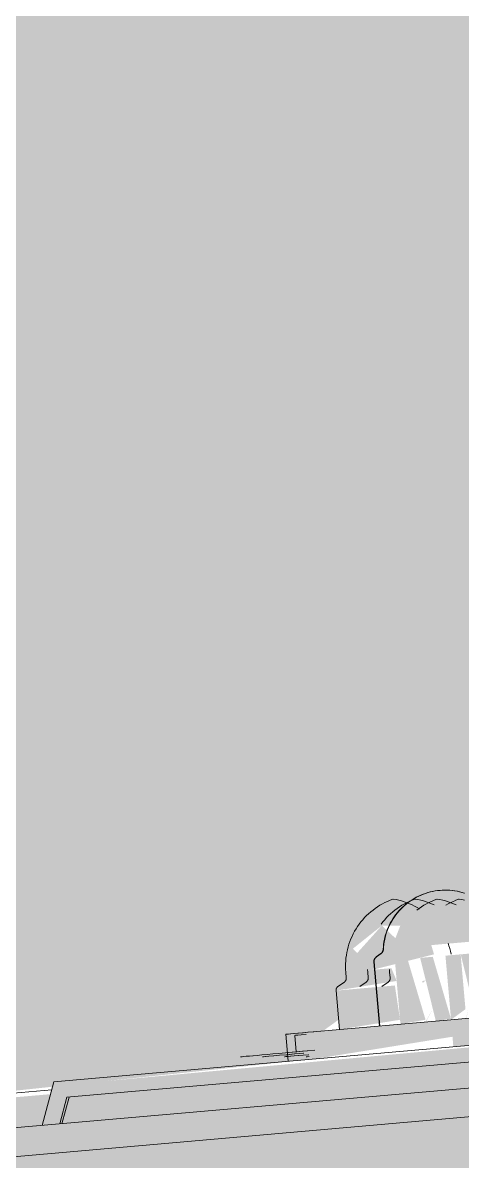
# Model space of a CAD drawing. Header units: metres. Extents: x -4613 to -4328, y -1 to 30.
# Drawn here: x -4376.3122 to -4376.2328, y 16.8244 to 17.0304 of the extents above; entities that cross this region are included whole.
import ezdxf

# ---------------------------------------------------------------- set-up
doc = ezdxf.new("R2010")
doc.units = ezdxf.units.M
doc.layers.add('A-ROOF', color=132, linetype='Continuous', lineweight=5)
doc.layers.add('Q-SPCQ', color=91, linetype='Continuous', lineweight=5)

# ---------------------------------------------------------------- blocks, each defined once
blk = doc.blocks.new('Static Line_Sayfa_Metal Deck_Pan Mount - Up to 15 _ pitch - Max 2 Users-1847625-NORTH EAST')
at = {"layer": 'Q-SPCQ'}
for points in [[(4322.84807, 16.8629), (4322.85767, 16.86374), (4322.85706, 16.87067), (4322.85009, 16.8681)], [(4322.85767, 16.86374), (4322.86727, 16.86458), (4322.86381, 16.8689), (4322.85706, 16.87067)], [(4322.84465, 16.85906), (4322.85578, 16.86187), (4322.85529, 16.86353), (4322.8488, 16.86477), (4322.84635, 16.86707), (4322.84168, 16.86187), (4322.84258, 16.86102)], [(4322.78492, 16.83091), (4322.7881, 16.83119), (4322.79042, 16.83611), (4322.93, 16.84696), (4322.93182, 16.84377), (4322.93426, 16.84495), (4322.93123, 16.85144), (4322.78683, 16.83805)], [(4322.85928, 16.84515), (4322.88119, 16.84706), (4322.88077, 16.85194), (4322.85885, 16.85003), (4322.85912, 16.84696)], [(4322.83437, 16.84297), (4322.85912, 16.84696), (4322.85885, 16.85003), (4322.83394, 16.84785)], [(4322.85429, 16.84963), (4322.85429, 16.8501), (4322.85427, 16.84979)]]:
    blk.add_hatch(color=256, dxfattribs=at).paths.add_polyline_path(points)
h = blk.add_hatch(color=256, dxfattribs=at)
h.paths.add_polyline_path([(4322.85887, 16.85003), (4322.86147, 16.85194), (4322.8606, 16.86186), (4322.85785, 16.86162), (4322.85885, 16.8502)])
h.paths.add_polyline_path([(4322.86345, 16.85043), (4322.86793, 16.85194), (4322.86701, 16.86242), (4322.8606, 16.86186), (4322.86307, 16.85194)])
h = blk.add_hatch(color=256, dxfattribs=at)
h.paths.add_polyline_path([(4322.84971, 16.84923), (4322.85425, 16.85003), (4322.85098, 16.86102), (4322.8487, 16.86082), (4322.84964, 16.85003)])
h.paths.add_polyline_path([(4322.85611, 16.84979), (4322.85885, 16.8502), (4322.85556, 16.86142), (4322.85327, 16.86122), (4322.85606, 16.85003)])
h = blk.add_hatch(color=256, dxfattribs=at)
h.paths.add_polyline_path([(4322.83868, 16.84826), (4322.84964, 16.85003), (4322.8487, 16.85623), (4322.83806, 16.8553), (4322.83867, 16.84827)])
h.paths.add_polyline_path([(4322.85433, 16.84963), (4322.85556, 16.85201), (4322.85432, 16.84979)])
h.paths.add_polyline_path([(4322.86166, 16.85027), (4322.86194, 16.85194), (4322.86164, 16.85043)])
h = blk.add_hatch(color=256, dxfattribs=at)
h.paths.add_polyline_path([(4322.7518, 16.82802), (4322.78492, 16.83091), (4322.78643, 16.83657), (4322.75132, 16.8335)])
h.paths.add_polyline_path([(4322.7881, 16.83119), (4322.93151, 16.84374), (4322.92706, 16.84806), (4322.78939, 16.83602)])
h.paths.add_polyline_path([(4322.93469, 16.84402), (4322.95091, 16.84696), (4322.94864, 16.85076), (4322.93271, 16.84827), (4322.93426, 16.84495)])
for p, q in [((4322.84618, 16.86201), (4322.84532, 16.86139)), ((4322.84622, 16.86201), (4322.84536, 16.86139)), ((4322.84491, 16.86049), (4322.84592, 16.8489)), ((4322.84495, 16.86049), (4322.84596, 16.8489)), ((4322.83982, 16.85863), (4322.83991, 16.85761)), ((4322.84379, 16.85863), (4322.84376, 16.85914)), ((4322.84379, 16.85863), (4322.84388, 16.85761)), ((4322.84776, 16.85863), (4322.84773, 16.85914)), ((4322.84776, 16.85863), (4322.84785, 16.85761)), ((4322.83957, 16.85686), (4322.83841, 16.85605)), ((4322.84353, 16.85686), (4322.84238, 16.85605)), ((4322.8475, 16.85686), (4322.84635, 16.85605)), ((4322.83806, 16.8553), (4322.83868, 16.84826)), ((4322.93123, 16.85144), (4322.78704, 16.83883)), ((4322.85885, 16.85003), (4322.88077, 16.85194)), ((4322.83394, 16.84785), (4322.85885, 16.85003)), ((4322.78939, 16.83602), (4322.9294, 16.84827)), ((4322.82897, 16.84741), (4322.82939, 16.84253)), ((4322.82901, 16.84741), (4322.82897, 16.84741)), ((4322.82905, 16.84741), (4322.82901, 16.84741)), ((4322.83061, 16.8472), (4322.83087, 16.84422)), ((4322.8208, 16.84333), (4322.82077, 16.84333)), ((4322.82477, 16.84333), (4322.82474, 16.84333)), ((4322.82874, 16.84333), (4322.82871, 16.84333)), ((4322.83271, 16.84333), (4322.83267, 16.84333)), ((4322.78664, 16.83734), (4322.75126, 16.83424)), ((4322.78704, 16.83883), (4322.78492, 16.83091)), ((4322.7881, 16.83119), (4322.78939, 16.83602)), ((4322.78977, 16.83602), (4322.78849, 16.83123))]:
    blk.add_line(p, q, dxfattribs=at)
at = {"layer": 'Q-SPCQ', "flags": 128}
for points in [[(4322.84659, 16.86277), (4322.84662, 16.86322), (4322.84667, 16.86367), (4322.84673, 16.86411), (4322.84681, 16.86455), (4322.84691, 16.86499), (4322.84703, 16.86542), (4322.84717, 16.86585), (4322.84732, 16.86627), (4322.84749, 16.86669), (4322.84768, 16.8671), (4322.84788, 16.8675), (4322.8481, 16.86789), (4322.84833, 16.86828), (4322.84858, 16.86865), (4322.84884, 16.86902), (4322.84912, 16.86937), (4322.84941, 16.86971), (4322.84972, 16.87004), (4322.85003, 16.87036), (4322.85036, 16.87066), (4322.85071, 16.87095), (4322.85106, 16.87123), (4322.85142, 16.87149), (4322.8518, 16.87174), (4322.85218, 16.87197), (4322.85258, 16.87219), (4322.85298, 16.87239), (4322.85339, 16.87257), (4322.8538, 16.87274), (4322.85423, 16.87289), (4322.85466, 16.87303), (4322.85509, 16.87315), (4322.85553, 16.87325), (4322.85597, 16.87333), (4322.85641, 16.87339), (4322.85683, 16.87344)], [(4322.84663, 16.86277), (4322.84666, 16.86322), (4322.84671, 16.86367), (4322.84677, 16.86411), (4322.84686, 16.86455), (4322.84696, 16.86499), (4322.84707, 16.86542), (4322.84721, 16.86585), (4322.84736, 16.86627), (4322.84753, 16.86669), (4322.84772, 16.8671), (4322.84792, 16.8675), (4322.84814, 16.86789), (4322.84837, 16.86828), (4322.84862, 16.86865), (4322.84888, 16.86902), (4322.84916, 16.86937), (4322.84945, 16.86971), (4322.84976, 16.87004), (4322.85008, 16.87036), (4322.85041, 16.87066), (4322.85075, 16.87095), (4322.8511, 16.87123), (4322.85147, 16.87149), (4322.85184, 16.87174), (4322.85223, 16.87197), (4322.85262, 16.87219), (4322.85302, 16.87239), (4322.85343, 16.87257), (4322.85385, 16.87274), (4322.85427, 16.87289), (4322.8547, 16.87303), (4322.85513, 16.87315), (4322.85557, 16.87325), (4322.85601, 16.87333), (4322.85645, 16.87339), (4322.85687, 16.87344)], [(4322.85683, 16.87344), (4322.85727, 16.87347), (4322.85772, 16.87348), (4322.85817, 16.87347), (4322.85862, 16.87345), (4322.85907, 16.87341), (4322.85951, 16.87335), (4322.85996, 16.87327), (4322.86039, 16.87318), (4322.86083, 16.87306), (4322.86126, 16.87293)], [(4322.85687, 16.87344), (4322.85732, 16.87347), (4322.85776, 16.87348), (4322.85821, 16.87347), (4322.85866, 16.87345), (4322.85911, 16.87341), (4322.85955, 16.87335), (4322.86, 16.87327), (4322.86044, 16.87318), (4322.86087, 16.87306), (4322.8613, 16.87293)], [(4322.83982, 16.85863), (4322.83979, 16.85914), (4322.83978, 16.85966), (4322.83978, 16.86017), (4322.83981, 16.86068), (4322.83986, 16.86119), (4322.83993, 16.8617), (4322.84001, 16.8622), (4322.84012, 16.8627), (4322.84025, 16.8632), (4322.8404, 16.86369), (4322.84056, 16.86417), (4322.84075, 16.86465), (4322.84096, 16.86512), (4322.84118, 16.86558), (4322.84142, 16.86603), (4322.84168, 16.86647), (4322.84196, 16.8669), (4322.84225, 16.86732), (4322.84256, 16.86772), (4322.84289, 16.86812), (4322.84323, 16.8685), (4322.84359, 16.86886), (4322.84396, 16.86922), (4322.84435, 16.86955), (4322.84475, 16.86987), (4322.84516, 16.87018), (4322.84558, 16.87047), (4322.84601, 16.87074), (4322.84646, 16.87099), (4322.84691, 16.87123), (4322.84738, 16.87144), (4322.84785, 16.87164), (4322.84833, 16.87182), (4322.84841, 16.87185)], [(4322.84622, 16.86732), (4322.84653, 16.86772), (4322.84686, 16.86812), (4322.8472, 16.8685), (4322.84756, 16.86886), (4322.84793, 16.86922), (4322.84832, 16.86955), (4322.84871, 16.86987), (4322.84913, 16.87018), (4322.84955, 16.87047), (4322.84998, 16.87074), (4322.85043, 16.87099), (4322.85088, 16.87123), (4322.85135, 16.87144), (4322.85182, 16.87164), (4322.8523, 16.87182), (4322.85237, 16.87185)], [(4322.84841, 16.87185), (4322.84891, 16.87176), (4322.84941, 16.87165), (4322.8499, 16.87152), (4322.85039, 16.87137), (4322.85088, 16.8712), (4322.85135, 16.87101), (4322.85182, 16.8708), (4322.85228, 16.87058), (4322.85273, 16.87033), (4322.85317, 16.87007)], [(4322.85237, 16.87185), (4322.85288, 16.87176), (4322.85338, 16.87165), (4322.85387, 16.87152), (4322.85436, 16.87137), (4322.85485, 16.8712), (4322.85532, 16.87101), (4322.85579, 16.8708)], [(4322.85268, 16.86987), (4322.85309, 16.87018), (4322.85352, 16.87047), (4322.85395, 16.87074), (4322.8544, 16.87099), (4322.85485, 16.87123), (4322.85531, 16.87144), (4322.85579, 16.87164), (4322.85627, 16.87182), (4322.85634, 16.87185)], [(4322.85634, 16.87185), (4322.85685, 16.87176), (4322.85735, 16.87165), (4322.85784, 16.87152), (4322.85833, 16.87137), (4322.85881, 16.8712), (4322.85929, 16.87101), (4322.85976, 16.8708)], [(4322.85792, 16.87074), (4322.85836, 16.87099), (4322.85882, 16.87123), (4322.85928, 16.87144), (4322.85975, 16.87164), (4322.86023, 16.87182), (4322.86031, 16.87185)], [(4322.86031, 16.87185), (4322.86082, 16.87176), (4322.86132, 16.87165)], [(4322.85832, 16.86388), (4322.85849, 16.8634), (4322.85865, 16.86291), (4322.85879, 16.86242), (4322.85891, 16.86192)], [(4322.84618, 16.86201), (4322.84621, 16.86203), (4322.84624, 16.86206), (4322.84627, 16.86209), (4322.8463, 16.86211), (4322.84633, 16.86214), (4322.84635, 16.86217), (4322.84638, 16.8622), (4322.8464, 16.86224), (4322.84642, 16.86227), (4322.84645, 16.8623), (4322.84646, 16.86234), (4322.84648, 16.86237), (4322.8465, 16.86241), (4322.84652, 16.86245), (4322.84653, 16.86248), (4322.84654, 16.86252), (4322.84655, 16.86256), (4322.84656, 16.8626), (4322.84657, 16.86264), (4322.84658, 16.86268), (4322.84658, 16.86272), (4322.84659, 16.86276), (4322.84659, 16.86277)], [(4322.84622, 16.86201), (4322.84625, 16.86203), (4322.84628, 16.86206), (4322.84631, 16.86209), (4322.84634, 16.86211), (4322.84637, 16.86214), (4322.84639, 16.86217), (4322.84642, 16.8622), (4322.84644, 16.86224), (4322.84647, 16.86227), (4322.84649, 16.8623), (4322.84651, 16.86234), (4322.84653, 16.86237), (4322.84654, 16.86241), (4322.84656, 16.86245), (4322.84657, 16.86248), (4322.84658, 16.86252), (4322.8466, 16.86256), (4322.84661, 16.8626), (4322.84661, 16.86264), (4322.84662, 16.86268), (4322.84662, 16.86272), (4322.84663, 16.86276), (4322.84663, 16.86277)], [(4322.84491, 16.86049), (4322.84491, 16.86053), (4322.84491, 16.86057), (4322.84491, 16.86061), (4322.84491, 16.86065), (4322.84491, 16.86069), (4322.84492, 16.86073), (4322.84492, 16.86077), (4322.84493, 16.86081), (4322.84494, 16.86085), (4322.84495, 16.86088), (4322.84497, 16.86092), (4322.84498, 16.86096), (4322.845, 16.861), (4322.84501, 16.86103), (4322.84503, 16.86107), (4322.84505, 16.8611), (4322.84508, 16.86114), (4322.8451, 16.86117), (4322.84512, 16.8612), (4322.84515, 16.86123), (4322.84518, 16.86126), (4322.8452, 16.86129), (4322.84523, 16.86132), (4322.84526, 16.86134), (4322.84529, 16.86137), (4322.84532, 16.86139)], [(4322.84495, 16.86049), (4322.84495, 16.86053), (4322.84495, 16.86057), (4322.84495, 16.86061), (4322.84495, 16.86065), (4322.84495, 16.86069), (4322.84496, 16.86073), (4322.84497, 16.86077), (4322.84497, 16.86081), (4322.84498, 16.86085), (4322.845, 16.86088), (4322.84501, 16.86092), (4322.84502, 16.86096), (4322.84504, 16.861), (4322.84506, 16.86103), (4322.84508, 16.86107), (4322.8451, 16.8611), (4322.84512, 16.86114), (4322.84514, 16.86117), (4322.84516, 16.8612), (4322.84519, 16.86123), (4322.84522, 16.86126), (4322.84524, 16.86129), (4322.84527, 16.86132), (4322.8453, 16.86134), (4322.84534, 16.86137), (4322.84536, 16.86139)], [(4322.83957, 16.85686), (4322.83959, 16.85688), (4322.83962, 16.8569), (4322.83964, 16.85692), (4322.83967, 16.85695), (4322.83969, 16.85697), (4322.83971, 16.85699), (4322.83973, 16.85702), (4322.83975, 16.85705), (4322.83977, 16.85707), (4322.83979, 16.8571), (4322.83981, 16.85713), (4322.83982, 16.85716), (4322.83984, 16.85719), (4322.83985, 16.85722), (4322.83986, 16.85725), (4322.83988, 16.85728), (4322.83989, 16.85731), (4322.83989, 16.85734), (4322.8399, 16.85737), (4322.83991, 16.85741), (4322.83991, 16.85744), (4322.83991, 16.85747), (4322.83992, 16.85751), (4322.83992, 16.85754), (4322.83992, 16.85757), (4322.83991, 16.8576)], [(4322.84353, 16.85686), (4322.84356, 16.85688), (4322.84359, 16.8569), (4322.84361, 16.85692), (4322.84364, 16.85695), (4322.84366, 16.85697), (4322.84368, 16.85699), (4322.8437, 16.85702), (4322.84372, 16.85705), (4322.84374, 16.85707), (4322.84376, 16.8571), (4322.84378, 16.85713), (4322.84379, 16.85716), (4322.84381, 16.85719), (4322.84382, 16.85722), (4322.84383, 16.85725), (4322.84384, 16.85728), (4322.84385, 16.85731), (4322.84386, 16.85734), (4322.84387, 16.85737), (4322.84388, 16.85741), (4322.84388, 16.85744), (4322.84388, 16.85747), (4322.84389, 16.85751), (4322.84389, 16.85754), (4322.84389, 16.85757), (4322.84388, 16.8576)], [(4322.8475, 16.85686), (4322.84753, 16.85688), (4322.84755, 16.8569), (4322.84758, 16.85692), (4322.8476, 16.85695), (4322.84763, 16.85697), (4322.84765, 16.85699), (4322.84767, 16.85702), (4322.84769, 16.85705), (4322.84771, 16.85707), (4322.84773, 16.8571), (4322.84775, 16.85713), (4322.84776, 16.85716), (4322.84778, 16.85719), (4322.84779, 16.85722), (4322.8478, 16.85725), (4322.84781, 16.85728), (4322.84782, 16.85731), (4322.84783, 16.85734), (4322.84784, 16.85737), (4322.84784, 16.85741), (4322.84785, 16.85744), (4322.84785, 16.85747), (4322.84785, 16.85751), (4322.84785, 16.85754), (4322.84785, 16.85757), (4322.84785, 16.8576)], [(4322.83806, 16.8553), (4322.83806, 16.85534), (4322.83806, 16.85537), (4322.83806, 16.8554), (4322.83806, 16.85543), (4322.83806, 16.85547), (4322.83807, 16.8555), (4322.83807, 16.85553), (4322.83808, 16.85557), (4322.83809, 16.8556), (4322.8381, 16.85563), (4322.83811, 16.85566), (4322.83812, 16.85569), (4322.83813, 16.85572), (4322.83815, 16.85575), (4322.83816, 16.85578), (4322.83818, 16.85581), (4322.8382, 16.85584), (4322.83822, 16.85586), (4322.83824, 16.85589), (4322.83826, 16.85592), (4322.83828, 16.85594), (4322.8383, 16.85596), (4322.83833, 16.85599), (4322.83835, 16.85601), (4322.83838, 16.85603), (4322.8384, 16.85605)]]:
    blk.add_lwpolyline(points, dxfattribs=at)
at = {"layer": 'Q-SPCQ'}
for centre, major_axis, start_param, end_param in [((4322.83395, 16.84785), (0.00498, 0.00044), 1.571487, 3.141593), ((4322.83403, 16.84785), (0.00498, 0.00044), 3.142283, 4.713079), ((4322.85041, 16.84894), (0.0198, 0.00173), 3.142283, 3.597126), ((4322.85041, 16.84894), (0.0198, 0.00173), 2.685716, 3.141593), ((4322.83571, 16.84464), (0.01494, 0.00131), 1.670661, 3.141593), ((4322.83575, 16.84464), (0.01494, 0.00131), 3.142283, 4.6102), ((4322.83968, 16.84464), (0.01494, 0.00131), 2.095085, 3.141593), ((4322.83972, 16.84464), (0.01494, 0.00131), 3.142283, 4.18948), ((4322.84365, 16.84464), (0.01494, 0.00131), 2.356885, 3.141593), ((4322.84368, 16.84464), (0.01494, 0.00131), 3.142283, 3.927681), ((4322.85067, 16.84595), (0.0198, 0.00173), 3.142283, 3.597126), ((4322.85067, 16.84595), (0.0198, 0.00173), 2.685631, 3.141593), ((4322.84762, 16.84464), (0.01494, 0.00131), 2.880484, 3.141593), ((4322.84765, 16.84464), (0.01494, 0.00131), 3.142283, 3.404082)]:
    blk.add_ellipse(centre, major_axis=major_axis, ratio=0.00006, start_param=start_param, end_param=end_param, dxfattribs=at)
blk = doc.blocks.new('Roof Gutters3 - Roof Gutters-1885272-NORTH EAST')
at = {"layer": 'A-ROOF'}
for points in [[(4312.827, 15.9545), (4332.67978, 17.6914), (4332.67943, 17.69657), (4312.82654, 15.95967)], [(4312.86674, 15.50023), (4332.67978, 17.23364), (4332.67943, 17.69137), (4312.827, 15.9545), (4312.82827, 15.94), (4312.8363, 15.94), (4312.8363, 15.84822), (4312.86202, 15.55422)]]:
    blk.add_hatch(color=256, dxfattribs=at).paths.add_polyline_path(points)
h = blk.add_hatch(color=256, dxfattribs=at)
h.paths.add_polyline_path([(4306.91495, 15.88552), (4319.47317, 16.54117), (4322.75161, 16.83018), (4322.75161, 16.83418), (4322.83437, 16.84297), (4322.8357, 16.848), (4322.83852, 16.85003), (4322.83806, 16.8553), (4322.84903, 16.85705), (4322.84807, 16.85936), (4322.84465, 16.85906), (4322.84112, 16.8629), (4322.84635, 16.86707), (4322.84969, 16.86707), (4322.85013, 16.86811), (4322.85868, 16.87026), (4322.86731, 16.86601), (4322.8696, 16.86662), (4322.87059, 16.86667), (4322.87357, 16.86662), (4322.87456, 16.86667), (4322.87753, 16.86662), (4322.87852, 16.86667), (4322.8815, 16.86662), (4322.88249, 16.86667), (4322.88547, 16.86662), (4322.88714, 16.87057), (4322.88578, 16.87536), (4322.88177, 16.87501), (4322.87779, 16.92117), (4322.88212, 16.92161), (4322.88087, 16.92722), (4322.88463, 16.92859), (4322.88317, 16.91705), (4322.88608, 16.91704), (4322.88738, 16.91707), (4322.89005, 16.91704), (4322.89135, 16.91707), (4322.89402, 16.91704), (4322.89532, 16.91707), (4322.89799, 16.91704), (4322.89928, 16.91707), (4322.90196, 16.91704), (4322.90325, 16.91707), (4322.90592, 16.91704), (4322.90722, 16.91707), (4322.90989, 16.91704), (4322.91119, 16.91707), (4322.91386, 16.91704), (4322.91516, 16.91707), (4322.91783, 16.91704), (4322.91913, 16.91707), (4322.9218, 16.91704), (4322.92979, 16.85131), (4322.95844, 16.85158), (4322.95937, 16.85131), (4322.98623, 16.85144), (4322.98715, 16.85131), (4323.00215, 16.85093), (4323.0024, 16.84994), (4327.08091, 17.20676), (4327.07111, 17.39449), (4306.89128, 16.33878), (4306.91362, 15.91084)])
h.paths.add_polyline_path([(4322.91388, 16.84992), (4322.91548, 16.85158), (4322.91388, 16.85003)])
h.paths.add_polyline_path([(4322.92294, 16.85072), (4322.92284, 16.85194), (4322.92289, 16.85093)])
h.paths.add_polyline_path([(4322.94305, 16.85519), (4322.94001, 16.85588), (4322.935, 16.91707), (4322.93767, 16.91704), (4322.93897, 16.90993), (4322.9433, 16.90937), (4322.948, 16.85563), (4322.9436, 16.85524)])
h.paths.add_polyline_path([(4322.92816, 16.85528), (4322.92309, 16.91707), (4322.92577, 16.91704), (4322.93082, 16.85551)])
h.paths.add_polyline_path([(4322.9361, 16.85528), (4322.93103, 16.91707), (4322.9337, 16.91704), (4322.93875, 16.85551)])
h.paths.add_polyline_path([(4322.93213, 16.85528), (4322.92706, 16.91707), (4322.92974, 16.91704), (4322.93478, 16.85551)])
h.paths.add_polyline_path([(4322.85371, 16.85667), (4322.85429, 16.85714), (4322.85368, 16.85705)])
h.paths.add_polyline_path([(4322.86944, 16.85701), (4322.86846, 16.85906), (4322.86943, 16.85705)])
h.paths.add_polyline_path([(4322.90323, 16.85718), (4322.90402, 16.85906), (4322.90321, 16.85735)])
h.paths.add_polyline_path([(4322.90719, 16.85718), (4322.90814, 16.85735), (4322.90718, 16.85735)])
h.paths.add_polyline_path([(4322.9352, 16.92863), (4322.93897, 16.9253), (4322.93691, 16.92089), (4322.93589, 16.92549)])
h.paths.add_polyline_path([(4322.93589, 16.92066), (4322.93192, 16.92634), (4322.9352, 16.92863), (4322.93587, 16.92089)])
for p, q in [((4332.67977, 17.6966), (4312.82654, 15.95967)), ((4332.67978, 17.6914), (4312.827, 15.9545))]:
    blk.add_line(p, q, dxfattribs=at)

msp = doc.modelspace()

# ---------------------------------------------------------------- block references
at = {"layer": 'A-ROOF'}
msp.add_blockref('Roof Gutters3 - Roof Gutters-1885272-NORTH EAST', (-8699.09364, 0), dxfattribs=at)
at = {"layer": 'Q-SPCQ'}
msp.add_blockref('Static Line_Sayfa_Metal Deck_Pan Mount - Up to 15 _ pitch - Max 2 Users-1847625-NORTH EAST', (-8699.09364, 0), dxfattribs=at)

doc.saveas('drawing.dxf')
